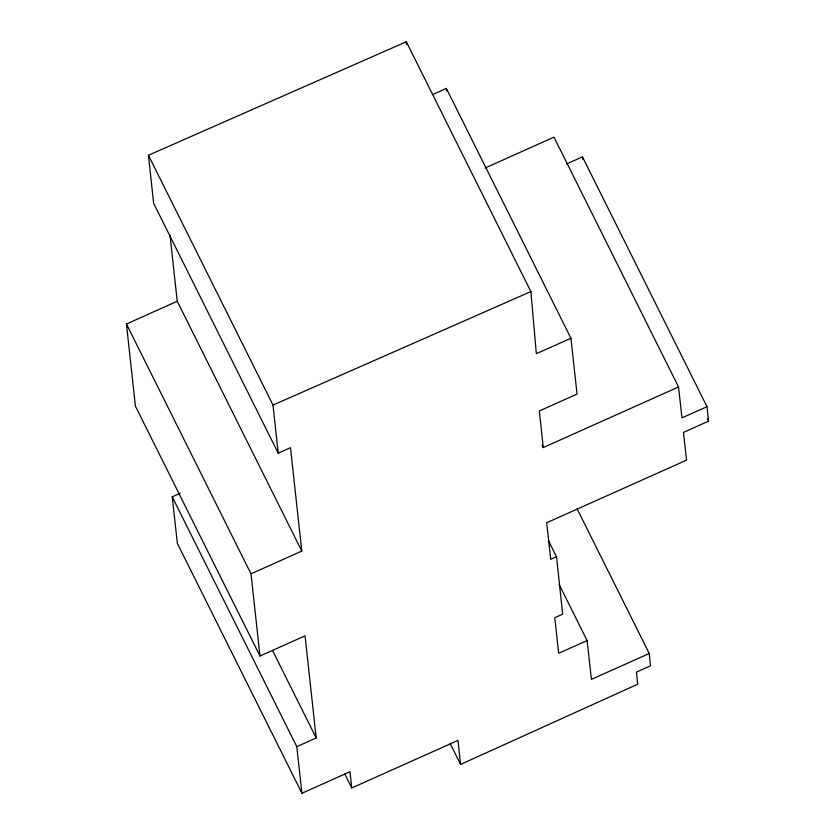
<?xml version="1.0" encoding="UTF-8"?>
<svg xmlns="http://www.w3.org/2000/svg" width="835" height="835" viewBox="0 0 835 835"><rect width="100%" height="100%" fill="white"/><g stroke="black" fill="none" stroke-linecap="round" stroke-linejoin="round"><path stroke-width="1.25" d="M450.107 743.411L460.586 764.422L637.721 684.209L636.427 672.112L650.496 665.787L649.244 653.513L577.068 508.755M460.586 764.422L457.977 740.426L351.775 787.958L349.98 771.738L301.936 793.25L296.79 746.657L316.183 737.983L305.057 635.832L259.977 655.997L135.416 406.175L126.45 324.011L177.229 301.258L170.027 235.345M485.156 167.971L553.981 137.138L678.542 386.97L681.965 417.865L707.005 406.687L582.444 156.865L566.516 163.984M259.977 655.997L251.011 573.833L301.779 551.079L290.496 447.685L278.212 453.175L153.65 203.343L148.442 155.258L406.332 41.75L530.883 291.572L536.341 353.685L570.931 338.258L446.37 88.437L432.53 94.605M542.082 445.222L543.251 447.56L678.542 386.97M707.005 406.687L708.55 421.143L683.468 432.394L686.579 460.127L546.674 522.762L550.714 559.293L556.507 556.757L548.355 540.412M301.936 793.25L177.375 543.428L172.229 496.835L180.214 493.266M559.179 584.542L587.12 640.57L558.657 653.294L554.784 617.702L562.686 614.163L556.507 556.757M649.244 653.513L591.41 679.366L587.12 640.57M278.212 453.175L273.003 405.079L530.883 291.572M707.381 418.805L708.55 421.143M148.442 155.258L273.003 405.079M177.229 301.258L301.779 551.079M126.45 324.011L251.011 573.833M344.792 773.951L351.775 787.958M272.523 650.423L316.183 737.983M172.229 496.835L296.79 746.657M570.931 338.258L577.048 394.068L539.347 410.977L543.251 447.56M446.37 88.437L446.652 90.973M582.444 156.865L582.705 159.276M406.332 41.75L406.551 44.338"/></g></svg>
